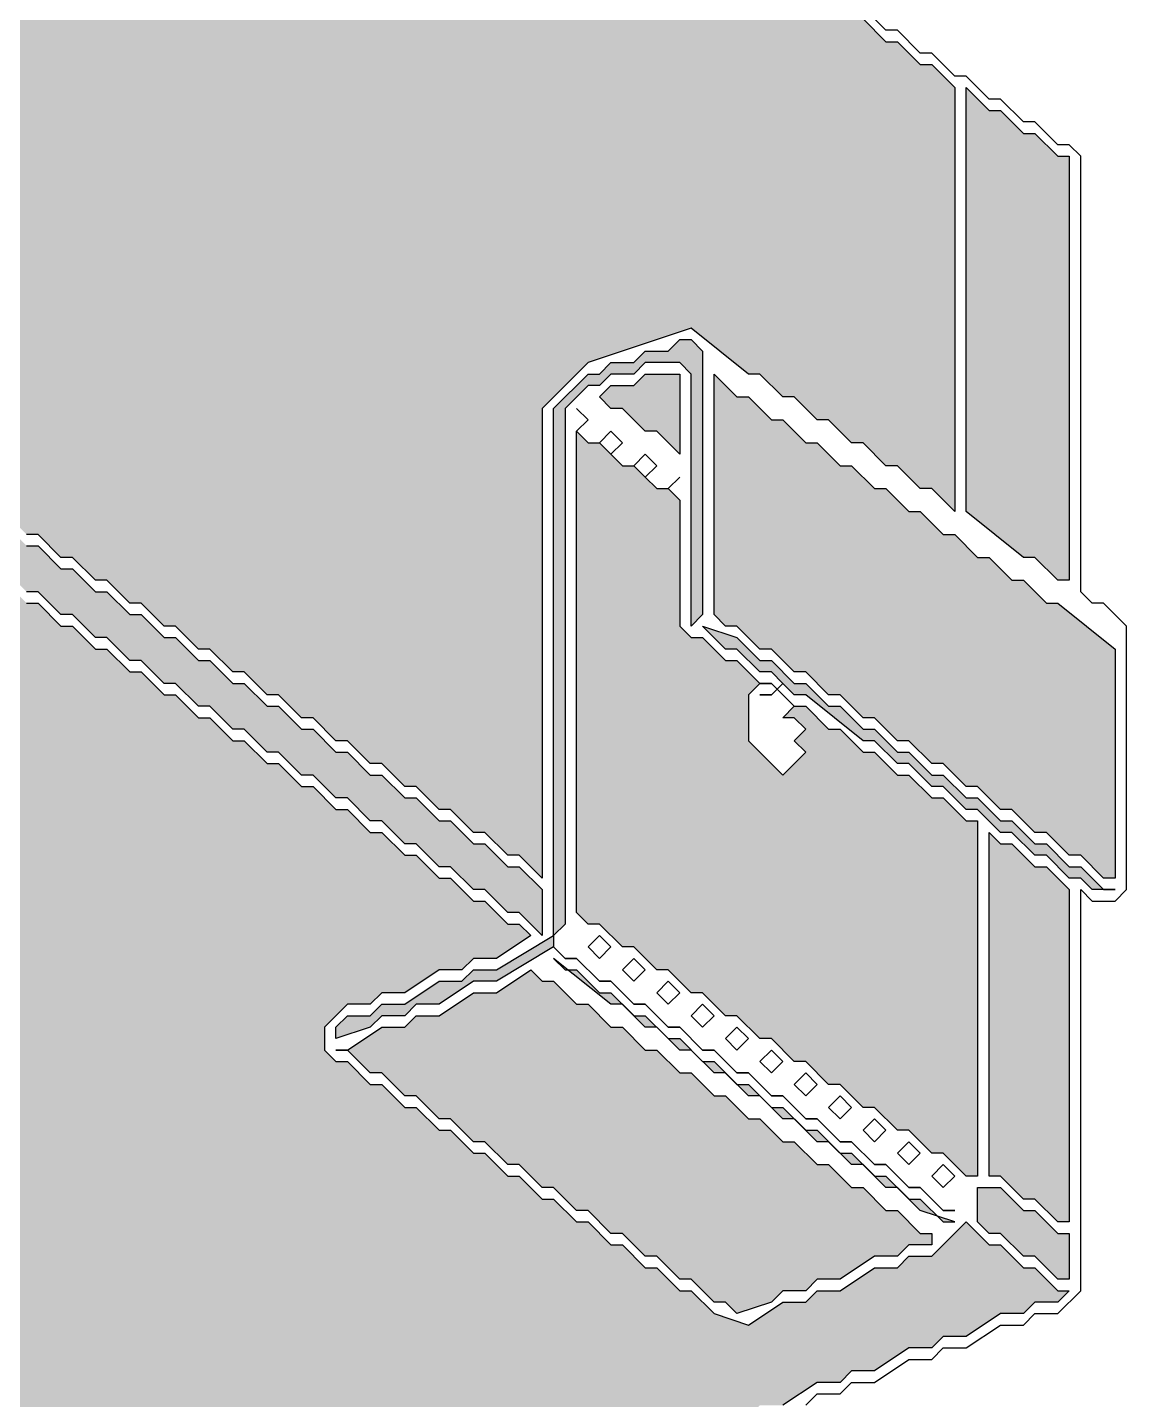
# Model space of a CAD drawing. Header units: millimetres. Extents: x 5 to 252589, y 5 to 415.
# Drawn here: x 12495.51 to 12503.5, y 317.21 to 327.19 of the extents above; entities that cross this region are included whole.
import ezdxf

# ---------------------------------------------------------------- set-up
doc = ezdxf.new("R2010")
doc.units = ezdxf.units.MM
doc.layers.add('HATCH', color=8, linetype='Continuous', lineweight=9)
doc.layers.add('OUTLINE', color=7, linetype='Continuous', lineweight=25)

msp = doc.modelspace()

# ---------------------------------------------------------------- hatches: boundary and pattern name
at = {"layer": 'HATCH', "true_color": 0xb99e7b}
for points in [[(12499.25, 321), (12499.08333, 321.16667), (12499, 321.16667), (12498.83333, 321.33333), (12498.75, 321.33333), (12498.58333, 321.5), (12498.5, 321.5), (12498.33333, 321.66667), (12498.25, 321.66667), (12498.08333, 321.83333), (12498, 321.83333), (12497.83333, 322), (12497.75, 322), (12497.58333, 322.16667), (12497.5, 322.16667), (12497.33333, 322.33333), (12497.25, 322.33333), (12497.08333, 322.5), (12497, 322.5), (12496.83333, 322.66667), (12496.75, 322.66667), (12496.58333, 322.83333), (12496.5, 322.83333), (12496.33333, 323), (12496.25, 323), (12496.08333, 323.16667), (12496, 323.16667), (12495.83333, 323.33333), (12495.75, 323.33333), (12495.58333, 323.5), (12495.5, 323.5), (12495.33333, 323.66667), (12495.25, 323.66667), (12495.08333, 323.83333), (12495, 323.83333), (12494.83333, 324), (12494.75, 324), (12494.58333, 324.16667), (12494.5, 324.16667), (12494.33333, 324.33333), (12494.25, 324.33333), (12494.08333, 324.5), (12494, 324.5), (12493.83333, 324.66667), (12493.75, 324.66667), (12493.58333, 324.83333), (12493.5, 324.83333), (12493.5, 327.33333), (12493.58333, 327.25), (12493.66667, 327.25), (12493.83333, 327.08333), (12493.91667, 327.08333), (12494.08333, 326.91667), (12494.16667, 326.91667), (12494.33333, 326.75), (12494.41667, 326.75), (12494.58333, 326.91667), (12494.58333, 328.75), (12494.33333, 329), (12494.25, 329), (12494.08333, 329.16667), (12494, 329.16667), (12493.83333, 329.33333), (12493.75, 329.33333), (12493.58333, 329.5), (12493.5, 329.5), (12493.33333, 329.66667), (12493.25, 329.66667), (12493.08333, 329.83333), (12493, 329.83333), (12492.83333, 330), (12492.75, 330), (12492.58333, 330.16667), (12492.5, 330.16667), (12492.33333, 330.33333), (12492.25, 330.33333), (12492.08333, 330.5), (12492, 330.5), (12491.83333, 330.66667), (12491.75, 330.66667), (12491.58333, 330.83333), (12491.5, 330.83333), (12491.41667, 330.91667), (12491.16667, 330.91667), (12490.91667, 330.75), (12490.75, 330.75), (12490.66667, 330.66667), (12490.58333, 330.66667), (12490.41667, 330.5), (12490.41667, 334.66667), (12490.5, 334.58333), (12490.58333, 334.58333), (12490.75, 334.41667), (12490.83333, 334.41667), (12491, 334.25), (12491.08333, 334.25), (12491.25, 334.08333), (12491.33333, 334.08333), (12491.5, 333.91667), (12491.58333, 333.91667), (12491.75, 333.75), (12491.83333, 333.75), (12492, 333.58333), (12492.08333, 333.58333), (12492.25, 333.41667), (12492.33333, 333.41667), (12492.5, 333.25), (12492.58333, 333.25), (12492.75, 333.08333), (12492.83333, 333.08333), (12493, 332.91667), (12493.08333, 332.91667), (12493.25, 332.75), (12493.33333, 332.75), (12493.5, 332.58333), (12493.58333, 332.58333), (12493.75, 332.41667), (12493.83333, 332.41667), (12494, 332.25), (12494.08333, 332.25), (12494.25, 332.08333), (12494.33333, 332.08333), (12494.5, 331.91667), (12494.58333, 331.91667), (12494.75, 331.75), (12494.83333, 331.75), (12495, 331.58333), (12495.08333, 331.58333), (12495.25, 331.41667), (12495.33333, 331.41667), (12495.5, 331.25), (12495.58333, 331.25), (12495.75, 331.08333), (12495.83333, 331.08333), (12496, 330.91667), (12496.08333, 330.91667), (12496.25, 330.75), (12496.33333, 330.75), (12496.5, 330.58333), (12496.58333, 330.58333), (12496.75, 330.41667), (12496.83333, 330.41667), (12497, 330.25), (12497.08333, 330.25), (12497.25, 330.08333), (12497.33333, 330.08333), (12497.5, 329.91667), (12497.58333, 329.91667), (12497.75, 329.75), (12497.83333, 329.75), (12498, 329.58333), (12498.08333, 329.58333), (12498.25, 329.41667), (12498.33333, 329.41667), (12498.5, 329.25), (12498.58333, 329.25), (12498.75, 329.08333), (12498.83333, 329.08333), (12499, 328.91667), (12499.08333, 328.91667), (12499.25, 328.75), (12499.33333, 328.75), (12499.5, 328.58333), (12499.58333, 328.58333), (12499.75, 328.41667), (12499.83333, 328.41667), (12500, 328.25), (12500.08333, 328.25), (12500.25, 328.08333), (12500.33333, 328.08333), (12500.5, 327.91667), (12500.58333, 327.91667), (12500.75, 327.75), (12500.83333, 327.75), (12501, 327.58333), (12501.08333, 327.58333), (12501.25, 327.41667), (12501.33333, 327.41667), (12501.5, 327.25), (12501.58333, 327.25), (12501.75, 327.08333), (12501.83333, 327.08333), (12502, 326.91667), (12502.08333, 326.91667), (12502.25, 326.75), (12502.25, 323.66667), (12502.08333, 323.83333), (12502, 323.83333), (12501.83333, 324), (12501.75, 324), (12501.58333, 324.16667), (12501.5, 324.16667), (12501.33333, 324.33333), (12501.25, 324.33333), (12501.08333, 324.5), (12501, 324.5), (12500.83333, 324.66667), (12500.75, 324.66667), (12500.33333, 325), (12499.58333, 324.75), (12499.25, 324.41667)], [(12503.08333, 323.16667), (12503, 323.16667), (12502.83333, 323.33333), (12502.75, 323.33333), (12502.33333, 323.66667), (12502.33333, 326.75), (12502.5, 326.58333), (12502.58333, 326.58333), (12502.75, 326.41667), (12502.83333, 326.41667), (12503, 326.25), (12503.08333, 326.25)], [(12499.25, 320.58333), (12499.08333, 320.75), (12499, 320.75), (12498.83333, 320.91667), (12498.75, 320.91667), (12498.58333, 321.08333), (12498.5, 321.08333), (12498.33333, 321.25), (12498.25, 321.25), (12498.08333, 321.41667), (12498, 321.41667), (12497.83333, 321.58333), (12497.75, 321.58333), (12497.58333, 321.75), (12497.5, 321.75), (12497.33333, 321.91667), (12497.25, 321.91667), (12497.08333, 322.08333), (12497, 322.08333), (12496.83333, 322.25), (12496.75, 322.25), (12496.58333, 322.41667), (12496.5, 322.41667), (12496.33333, 322.58333), (12496.25, 322.58333), (12496.08333, 322.75), (12496, 322.75), (12495.83333, 322.91667), (12495.75, 322.91667), (12495.58333, 323.08333), (12495.5, 323.08333), (12495.33333, 323.25), (12495.25, 323.25), (12495.08333, 323.41667), (12495, 323.41667), (12494.83333, 323.58333), (12494.75, 323.58333), (12494.58333, 323.75), (12494.5, 323.75), (12494.33333, 323.91667), (12494.25, 323.91667), (12494.08333, 324.08333), (12494, 324.08333), (12493.83333, 324.25), (12493.75, 324.25), (12493.58333, 324.41667), (12493.5, 324.41667), (12493.41667, 324.5), (12493.5, 324.58333), (12493.5, 324.75), (12493.58333, 324.75), (12493.75, 324.58333), (12493.83333, 324.58333), (12494, 324.41667), (12494.08333, 324.41667), (12494.25, 324.25), (12494.33333, 324.25), (12494.5, 324.08333), (12494.58333, 324.08333), (12494.75, 323.91667), (12494.83333, 323.91667), (12495, 323.75), (12495.08333, 323.75), (12495.25, 323.58333), (12495.33333, 323.58333), (12495.5, 323.41667), (12495.58333, 323.41667), (12495.75, 323.25), (12495.83333, 323.25), (12496, 323.08333), (12496.08333, 323.08333), (12496.25, 322.91667), (12496.33333, 322.91667), (12496.5, 322.75), (12496.58333, 322.75), (12496.75, 322.58333), (12496.83333, 322.58333), (12497, 322.41667), (12497.08333, 322.41667), (12497.25, 322.25), (12497.33333, 322.25), (12497.5, 322.08333), (12497.58333, 322.08333), (12497.75, 321.91667), (12497.83333, 321.91667), (12498, 321.75), (12498.08333, 321.75), (12498.25, 321.58333), (12498.33333, 321.58333), (12498.5, 321.41667), (12498.58333, 321.41667), (12498.75, 321.25), (12498.83333, 321.25), (12499, 321.08333), (12499.08333, 321.08333), (12499.25, 320.91667)], [(12503.08333, 318.5), (12503, 318.5), (12502.83333, 318.66667), (12502.75, 318.66667), (12502.58333, 318.83333), (12502.5, 318.83333), (12502.5, 321.33333), (12502.58333, 321.25), (12502.66667, 321.25), (12502.83333, 321.08333), (12502.91667, 321.08333), (12503.08333, 320.91667)], [(12503.08333, 318.08333), (12503, 318.08333), (12502.83333, 318.25), (12502.75, 318.25), (12502.58333, 318.41667), (12502.5, 318.41667), (12502.41667, 318.5), (12502.41667, 318.75), (12502.58333, 318.75), (12502.75, 318.58333), (12502.83333, 318.58333), (12503, 318.41667), (12503.08333, 318.41667)]]:
    msp.add_hatch(color=33, dxfattribs=at).paths.add_polyline_path(points)
at = {"layer": 'HATCH', "true_color": 0xceb089}
msp.add_hatch(color=43, dxfattribs=at).paths.add_polyline_path([(12463.33333, 317.25), (12463.41667, 317.25), (12463.66667, 317.41667), (12463.83333, 317.41667), (12463.91667, 317.5), (12464.08333, 317.5), (12464.33333, 317.66667), (12464.5, 317.66667), (12464.58333, 317.75), (12464.75, 317.75), (12465, 317.91667), (12465.16667, 317.91667), (12465.25, 318), (12465.41667, 318), (12465.66667, 318.16667), (12465.83333, 318.16667), (12465.91667, 318.25), (12466.08333, 318.25), (12466.33333, 318.41667), (12466.5, 318.41667), (12466.58333, 318.5), (12466.75, 318.5), (12467, 318.66667), (12467.16667, 318.66667), (12467.25, 318.75), (12467.41667, 318.75), (12467.66667, 318.91667), (12467.83333, 318.91667), (12467.91667, 319), (12468.08333, 319), (12468.33333, 319.16667), (12468.5, 319.16667), (12468.58333, 319.25), (12468.75, 319.25), (12469, 319.41667), (12469.16667, 319.41667), (12469.25, 319.5), (12469.41667, 319.5), (12469.66667, 319.66667), (12469.83333, 319.66667), (12469.91667, 319.75), (12470.08333, 319.75), (12470.33333, 319.91667), (12470.5, 319.91667), (12470.58333, 320), (12470.75, 320), (12471, 320.16667), (12471.16667, 320.16667), (12471.25, 320.25), (12471.41667, 320.25), (12471.66667, 320.41667), (12471.83333, 320.41667), (12471.91667, 320.5), (12472.08333, 320.5), (12472.33333, 320.66667), (12472.5, 320.66667), (12472.58333, 320.75), (12472.75, 320.75), (12473, 320.91667), (12473.16667, 320.91667), (12473.25, 321), (12473.41667, 321), (12473.66667, 321.16667), (12473.83333, 321.16667), (12473.91667, 321.25), (12474.08333, 321.25), (12474.33333, 321.41667), (12474.5, 321.41667), (12474.58333, 321.5), (12474.75, 321.5), (12475, 321.66667), (12475.16667, 321.66667), (12475.25, 321.75), (12475.41667, 321.75), (12475.66667, 321.91667), (12475.83333, 321.91667), (12475.91667, 322), (12476.08333, 322), (12476.33333, 322.16667), (12476.5, 322.16667), (12476.58333, 322.25), (12476.75, 322.25), (12477, 322.41667), (12477.16667, 322.41667), (12477.25, 322.5), (12477.41667, 322.5), (12477.66667, 322.66667), (12477.83333, 322.66667), (12477.91667, 322.75), (12478.08333, 322.75), (12478.33333, 322.91667), (12478.5, 322.91667), (12478.58333, 323), (12478.75, 323), (12479, 323.16667), (12479.16667, 323.16667), (12479.25, 323.25), (12479.41667, 323.25), (12479.66667, 323.41667), (12479.83333, 323.41667), (12479.91667, 323.5), (12480.08333, 323.5), (12480.33333, 323.66667), (12480.5, 323.66667), (12480.58333, 323.75), (12480.75, 323.75), (12481, 323.91667), (12481.16667, 323.91667), (12481.25, 324), (12481.41667, 324), (12481.66667, 324.16667), (12481.83333, 324.16667), (12481.91667, 324.25), (12482.08333, 324.25), (12482.33333, 324.41667), (12482.5, 324.41667), (12482.58333, 324.5), (12482.75, 324.5), (12483, 324.66667), (12483.16667, 324.66667), (12483.25, 324.75), (12483.41667, 324.75), (12483.66667, 324.91667), (12483.83333, 324.91667), (12483.91667, 325), (12484.08333, 325), (12484.33333, 325.16667), (12484.5, 325.16667), (12484.58333, 325.25), (12484.75, 325.25), (12485, 325.41667), (12485.16667, 325.41667), (12485.25, 325.5), (12485.41667, 325.5), (12485.66667, 325.66667), (12485.83333, 325.66667), (12485.91667, 325.75), (12486.08333, 325.75), (12486.33333, 325.91667), (12486.5, 325.91667), (12486.58333, 326), (12486.75, 326), (12487, 326.16667), (12487.16667, 326.16667), (12487.25, 326.25), (12487.41667, 326.25), (12487.66667, 326.41667), (12487.83333, 326.41667), (12487.91667, 326.5), (12488.08333, 326.5), (12488.33333, 326.66667), (12488.5, 326.66667), (12488.58333, 326.75), (12488.75, 326.75), (12488.83333, 326.83333), (12488.91667, 326.83333), (12489, 326.91667), (12489.16667, 326.91667), (12489.25, 327), (12489.58333, 327), (12489.75, 326.83333), (12489.83333, 326.83333), (12490, 326.66667), (12490.08333, 326.66667), (12490.25, 326.5), (12490.33333, 326.5), (12490.16667, 326.5), (12490.08333, 326.41667), (12489.91667, 326.41667), (12489.66667, 326.25), (12489.5, 326.25), (12489.41667, 326.16667), (12489.25, 326.16667), (12489, 326), (12488.83333, 326), (12488.75, 325.91667), (12488.75, 325.75), (12489, 325.5), (12489.08333, 325.5), (12489.25, 325.33333), (12489.33333, 325.33333), (12489.5, 325.16667), (12489.58333, 325.16667), (12489.75, 325), (12489.83333, 325), (12490, 324.83333), (12490.08333, 324.83333), (12490.25, 324.66667), (12490.33333, 324.66667), (12490.5, 324.5), (12490.58333, 324.5), (12490.75, 324.33333), (12490.83333, 324.33333), (12491, 324.16667), (12491.08333, 324.16667), (12491.25, 324), (12491.33333, 324), (12491.5, 323.83333), (12491.58333, 323.83333), (12491.66667, 323.75), (12491.91667, 323.75), (12492, 323.83333), (12492.16667, 323.83333), (12492.41667, 324), (12492.58333, 324), (12492.66667, 324.08333), (12492.83333, 324.08333), (12493.08333, 324.25), (12493.25, 324.25), (12493.41667, 324.41667), (12493.5, 324.33333), (12493.58333, 324.33333), (12493.75, 324.16667), (12493.83333, 324.16667), (12494, 324), (12494.08333, 324), (12494.25, 323.83333), (12494.33333, 323.83333), (12494.5, 323.66667), (12494.58333, 323.66667), (12494.75, 323.5), (12494.83333, 323.5), (12495, 323.33333), (12495.08333, 323.33333), (12495.25, 323.16667), (12495.33333, 323.16667), (12495.5, 323), (12495.58333, 323), (12495.75, 322.83333), (12495.83333, 322.83333), (12496, 322.66667), (12496.08333, 322.66667), (12496.25, 322.5), (12496.33333, 322.5), (12496.5, 322.33333), (12496.58333, 322.33333), (12496.75, 322.16667), (12496.83333, 322.16667), (12497, 322), (12497.08333, 322), (12497.25, 321.83333), (12497.33333, 321.83333), (12497.5, 321.66667), (12497.58333, 321.66667), (12497.75, 321.5), (12497.83333, 321.5), (12498, 321.33333), (12498.08333, 321.33333), (12498.25, 321.16667), (12498.33333, 321.16667), (12498.5, 321), (12498.58333, 321), (12498.75, 320.83333), (12498.83333, 320.83333), (12499, 320.66667), (12499.08333, 320.66667), (12499.16667, 320.58333), (12498.91667, 320.41667), (12498.75, 320.41667), (12498.66667, 320.33333), (12498.5, 320.33333), (12498.25, 320.16667), (12498.08333, 320.16667), (12498, 320.08333), (12497.83333, 320.08333), (12497.66667, 319.91667), (12497.66667, 319.75), (12497.75, 319.66667), (12497.83333, 319.66667), (12498, 319.5), (12498.08333, 319.5), (12498.25, 319.33333), (12498.33333, 319.33333), (12498.5, 319.16667), (12498.58333, 319.16667), (12498.75, 319), (12498.83333, 319), (12499, 318.83333), (12499.08333, 318.83333), (12499.25, 318.66667), (12499.33333, 318.66667), (12499.5, 318.5), (12499.58333, 318.5), (12499.75, 318.33333), (12499.83333, 318.33333), (12500, 318.16667), (12500.08333, 318.16667), (12500.25, 318), (12500.33333, 318), (12500.5, 317.83333), (12500.75, 317.75), (12501, 317.91667), (12501.16667, 317.91667), (12501.25, 318), (12501.41667, 318), (12501.66667, 318.16667), (12501.83333, 318.16667), (12501.91667, 318.25), (12502.08333, 318.25), (12502.33333, 318.5), (12502.5, 318.33333), (12502.58333, 318.33333), (12502.75, 318.16667), (12502.83333, 318.16667), (12503, 318), (12503.08333, 318), (12503, 317.91667), (12502.83333, 317.91667), (12502.75, 317.83333), (12502.58333, 317.83333), (12502.33333, 317.66667), (12502.16667, 317.66667), (12502.08333, 317.58333), (12501.91667, 317.58333), (12501.66667, 317.41667), (12501.5, 317.41667), (12501.41667, 317.33333), (12501.25, 317.33333), (12501, 317.16667), (12500.83333, 317.16667), (12500.75, 317.08333), (12500.58333, 317.08333), (12500.33333, 316.91667), (12500.16667, 316.91667), (12500.08333, 316.83333), (12499.91667, 316.83333), (12499.66667, 316.66667), (12499.5, 316.66667), (12499.41667, 316.58333), (12499.25, 316.58333), (12499, 316.41667), (12498.83333, 316.41667), (12498.75, 316.33333), (12498.58333, 316.33333), (12498.33333, 316.16667), (12498.16667, 316.16667), (12498.08333, 316.08333), (12497.91667, 316.08333), (12497.66667, 315.91667), (12497.5, 315.91667), (12497.41667, 315.83333), (12497.25, 315.83333), (12497, 315.66667), (12496.83333, 315.66667), (12496.75, 315.58333), (12496.58333, 315.58333), (12496.33333, 315.41667), (12496.16667, 315.41667), (12496.08333, 315.33333), (12495.91667, 315.33333), (12495.66667, 315.16667), (12495.5, 315.16667), (12495.41667, 315.08333), (12495.25, 315.08333), (12495, 314.91667), (12494.83333, 314.91667), (12494.75, 314.83333), (12494.58333, 314.83333), (12494.33333, 314.66667), (12494.16667, 314.66667), (12494.08333, 314.58333), (12493.91667, 314.58333), (12493.66667, 314.41667), (12493.5, 314.41667), (12493.41667, 314.33333), (12493.25, 314.33333), (12493, 314.16667), (12492.83333, 314.16667), (12492.75, 314.08333), (12492.58333, 314.08333), (12492.33333, 313.91667), (12492.16667, 313.91667), (12492.08333, 313.83333), (12491.91667, 313.83333), (12491.66667, 313.66667), (12491.5, 313.66667), (12491.41667, 313.58333), (12491.25, 313.58333), (12491, 313.41667), (12490.83333, 313.41667), (12490.75, 313.33333), (12490.58333, 313.33333), (12490.33333, 313.16667), (12490.16667, 313.16667), (12490.08333, 313.08333), (12489.91667, 313.08333), (12489.66667, 312.91667), (12489.5, 312.91667), (12489.41667, 312.83333), (12489.25, 312.83333), (12489, 312.66667), (12488.83333, 312.66667), (12488.75, 312.58333), (12488.58333, 312.58333), (12488.33333, 312.41667), (12488.16667, 312.41667), (12488.08333, 312.33333), (12487.91667, 312.33333), (12487.66667, 312.16667), (12487.5, 312.16667), (12487.41667, 312.08333), (12487.25, 312.08333), (12487, 311.91667), (12486.83333, 311.91667), (12486.75, 311.83333), (12486.58333, 311.83333), (12486.33333, 311.66667), (12486.16667, 311.66667), (12486.08333, 311.58333), (12485.91667, 311.58333), (12485.66667, 311.41667), (12485.5, 311.41667), (12485.41667, 311.33333), (12485.25, 311.33333), (12485, 311.16667), (12484.83333, 311.16667), (12484.75, 311.08333), (12484.58333, 311.08333), (12484.33333, 310.91667), (12484.16667, 310.91667), (12484.08333, 310.83333), (12483.91667, 310.83333), (12483.66667, 310.66667), (12483.5, 310.66667), (12483.41667, 310.58333), (12483.25, 310.58333), (12483, 310.41667), (12482.83333, 310.41667), (12482.75, 310.33333), (12482.58333, 310.33333), (12482.33333, 310.16667), (12482.16667, 310.16667), (12482.08333, 310.08333), (12481.91667, 310.08333), (12481.66667, 309.91667), (12481.5, 309.91667), (12481.41667, 309.83333), (12481.25, 309.83333), (12481, 309.66667), (12480.83333, 309.66667), (12480.75, 309.58333), (12480.58333, 309.58333), (12480.33333, 309.41667), (12480.16667, 309.41667), (12480.08333, 309.33333), (12479.91667, 309.33333), (12479.66667, 309.16667), (12479.5, 309.16667), (12479.41667, 309.08333), (12479.25, 309.08333), (12479, 308.91667), (12478.83333, 308.91667), (12478.75, 308.83333), (12478.58333, 308.83333), (12478.33333, 308.66667), (12478.16667, 308.66667), (12478.08333, 308.58333), (12477.91667, 308.58333), (12477.66667, 308.41667), (12477.5, 308.41667), (12477.41667, 308.33333), (12477.25, 308.33333), (12477, 308.16667), (12476.91667, 308.25), (12476.83333, 308.25), (12476.66667, 308.41667), (12476.58333, 308.41667), (12476.41667, 308.58333), (12476.33333, 308.58333), (12476.33333, 308.66667), (12476.5, 308.66667), (12476.58333, 308.75), (12476.75, 308.75), (12477, 308.91667), (12477.16667, 308.91667), (12477.25, 309), (12477.41667, 309), (12477.5, 309.08333), (12477.58333, 309.08333), (12477.66667, 309.16667), (12477.66667, 309.33333), (12477.5, 309.5), (12477.41667, 309.5), (12477.25, 309.66667), (12477.16667, 309.66667), (12477, 309.83333), (12476.91667, 309.83333), (12476.75, 310), (12476.66667, 310), (12476.5, 310.16667), (12476.41667, 310.16667), (12476.25, 310.33333), (12476.16667, 310.33333), (12476, 310.5), (12475.91667, 310.5), (12475.75, 310.66667), (12475.66667, 310.66667), (12475.5, 310.83333), (12475.41667, 310.83333), (12475.25, 311), (12475.16667, 311), (12474.75, 311.33333), (12474.5, 311.33333), (12474.25, 311.16667), (12474.08333, 311.16667), (12474, 311.08333), (12473.83333, 311.08333), (12473.58333, 310.91667), (12473.41667, 310.91667), (12473.33333, 310.83333), (12473.16667, 310.83333), (12473.08333, 310.75), (12472.91667, 310.91667), (12472.83333, 310.91667), (12472.66667, 311.08333), (12472.58333, 311.08333), (12472.41667, 311.25), (12472.33333, 311.25), (12472.16667, 311.41667), (12472.08333, 311.41667), (12471.91667, 311.58333), (12471.83333, 311.58333), (12471.66667, 311.75), (12471.58333, 311.75), (12471.41667, 311.91667), (12471.33333, 311.91667), (12471.16667, 312.08333), (12471.08333, 312.08333), (12470.91667, 312.25), (12470.83333, 312.25), (12470.66667, 312.41667), (12470.58333, 312.41667), (12470.41667, 312.58333), (12470.33333, 312.58333), (12470.16667, 312.75), (12470.08333, 312.75), (12469.91667, 312.91667), (12469.83333, 312.91667), (12469.66667, 313.08333), (12469.58333, 313.08333), (12469.41667, 313.25), (12469.33333, 313.25), (12469.16667, 313.41667), (12469.08333, 313.41667), (12468.91667, 313.58333), (12468.83333, 313.58333), (12468.66667, 313.75), (12468.58333, 313.75), (12468.41667, 313.91667), (12468.33333, 313.91667), (12468.16667, 314.08333), (12468.08333, 314.08333), (12467.91667, 314.25), (12467.83333, 314.25), (12467.66667, 314.41667), (12467.58333, 314.41667), (12467.41667, 314.58333), (12467.33333, 314.58333), (12467.5, 314.58333), (12467.75, 314.75), (12467.91667, 314.75), (12468, 314.83333), (12468.16667, 314.83333), (12468.41667, 315), (12468.58333, 315), (12468.75, 315.16667), (12468.75, 315.25), (12468.5, 315.5), (12468.41667, 315.5), (12468.25, 315.66667), (12468.16667, 315.66667), (12468, 315.83333), (12467.91667, 315.83333), (12467.75, 316), (12467.66667, 316), (12467.5, 316.16667), (12467.41667, 316.16667), (12467.25, 316.33333), (12467.16667, 316.33333), (12467, 316.5), (12466.91667, 316.5), (12466.75, 316.66667), (12466.66667, 316.66667), (12466.5, 316.83333), (12466.41667, 316.83333), (12466.25, 317), (12466.16667, 317), (12465.75, 317.33333), (12465.66667, 317.25), (12465.5, 317.25), (12465.41667, 317.16667), (12465.25, 317.16667), (12465, 317), (12464.83333, 317), (12464.75, 316.91667), (12464.58333, 316.91667), (12464.33333, 316.75), (12464.08333, 316.75), (12463.91667, 316.91667), (12463.83333, 316.91667), (12463.66667, 317.08333), (12463.58333, 317.08333), (12463.41667, 317.25)])
at = {"layer": 'HATCH', "true_color": 0x46858f}
msp.add_hatch(color=145, dxfattribs=at).paths.add_polyline_path([(12502.25, 318.58333), (12502.16667, 318.58333), (12502, 318.75), (12501.91667, 318.75), (12501.75, 318.91667), (12501.66667, 318.91667), (12501.5, 319.08333), (12501.41667, 319.08333), (12501.25, 319.25), (12501.16667, 319.25), (12501, 319.41667), (12500.91667, 319.41667), (12500.75, 319.58333), (12500.66667, 319.58333), (12500.5, 319.75), (12500.41667, 319.75), (12500.25, 319.91667), (12500.16667, 319.91667), (12500, 320.08333), (12499.91667, 320.08333), (12499.75, 320.25), (12499.66667, 320.25), (12499.5, 320.41667), (12499.41667, 320.41667), (12499.33333, 320.5), (12498.91667, 320.25), (12498.75, 320.25), (12498.5, 320.08333), (12498.33333, 320.08333), (12498.25, 320), (12498.08333, 320), (12498, 319.91667), (12497.75, 319.83333), (12497.75, 319.91667), (12497.83333, 320), (12498, 320), (12498.08333, 320.08333), (12498.25, 320.08333), (12498.5, 320.25), (12498.66667, 320.25), (12498.75, 320.33333), (12498.91667, 320.33333), (12499.33333, 320.58333), (12499.33333, 324.41667), (12499.58333, 324.66667), (12499.66667, 324.66667), (12499.75, 324.75), (12499.91667, 324.75), (12500, 324.83333), (12500.16667, 324.83333), (12500.25, 324.91667), (12500.33333, 324.91667), (12500.41667, 324.83333), (12500.41667, 322.91667), (12500.33333, 322.83333), (12500.33333, 324.66667), (12500.25, 324.75), (12500, 324.75), (12499.91667, 324.66667), (12499.75, 324.66667), (12499.66667, 324.58333), (12499.58333, 324.58333), (12499.41667, 324.41667), (12499.41667, 320.66667), (12499.33333, 320.58333), (12499.33333, 320.5), (12499.41667, 320.41667), (12499.5, 320.41667), (12499.66667, 320.25), (12499.75, 320.25), (12499.91667, 320.08333), (12500, 320.08333), (12500.16667, 319.91667), (12500.25, 319.91667), (12500.41667, 319.75), (12500.5, 319.75), (12500.66667, 319.58333), (12500.75, 319.58333), (12500.91667, 319.41667), (12501, 319.41667), (12501.16667, 319.25), (12501.25, 319.25), (12501.41667, 319.08333), (12501.5, 319.08333), (12501.66667, 318.91667), (12501.75, 318.91667), (12501.91667, 318.75), (12502, 318.75), (12502.16667, 318.58333)])
at = {"layer": 'HATCH', "true_color": 0x46909b}
for points in [[(12500.25, 324.08333), (12500.08333, 324.25), (12500, 324.25), (12499.83333, 324.41667), (12499.75, 324.41667), (12499.66667, 324.5), (12499.75, 324.58333), (12499.91667, 324.58333), (12500, 324.66667), (12500.25, 324.66667)], [(12503.41667, 320.91667), (12503.25, 320.91667), (12503.16667, 321), (12503.08333, 321), (12502.91667, 321.16667), (12502.83333, 321.16667), (12502.66667, 321.33333), (12502.58333, 321.33333), (12502.41667, 321.5), (12502.33333, 321.5), (12502.16667, 321.66667), (12502.08333, 321.66667), (12501.91667, 321.83333), (12501.83333, 321.83333), (12501.66667, 322), (12501.58333, 322), (12501.16667, 322.33333), (12501.08333, 322.33333), (12501, 322.41667), (12500.91667, 322.33333), (12500.83333, 322.33333), (12500.91667, 322.33333), (12501, 322.41667), (12500.91667, 322.5), (12500.83333, 322.5), (12500.66667, 322.66667), (12500.58333, 322.66667), (12500.41667, 322.83333), (12500.66667, 322.75), (12500.83333, 322.58333), (12500.91667, 322.58333), (12501.08333, 322.41667), (12501.16667, 322.41667), (12501.33333, 322.25), (12501.41667, 322.25), (12501.58333, 322.08333), (12501.66667, 322.08333), (12501.83333, 321.91667), (12501.91667, 321.91667), (12502.08333, 321.75), (12502.16667, 321.75), (12502.33333, 321.58333), (12502.41667, 321.58333), (12502.58333, 321.41667), (12502.66667, 321.41667), (12502.83333, 321.25), (12502.91667, 321.25), (12503.08333, 321.08333), (12503.16667, 321.08333), (12503.33333, 320.91667)], [(12502.08333, 318.33333), (12501.91667, 318.33333), (12501.83333, 318.25), (12501.66667, 318.25), (12501.41667, 318.08333), (12501.25, 318.08333), (12501.16667, 318), (12501, 318), (12500.91667, 317.91667), (12500.66667, 317.83333), (12500.58333, 317.91667), (12500.5, 317.91667), (12500.33333, 318.08333), (12500.25, 318.08333), (12500.08333, 318.25), (12500, 318.25), (12499.83333, 318.41667), (12499.75, 318.41667), (12499.58333, 318.58333), (12499.5, 318.58333), (12499.33333, 318.75), (12499.25, 318.75), (12499.08333, 318.91667), (12499, 318.91667), (12498.83333, 319.08333), (12498.75, 319.08333), (12498.58333, 319.25), (12498.5, 319.25), (12498.33333, 319.41667), (12498.25, 319.41667), (12498.08333, 319.58333), (12498, 319.58333), (12497.83333, 319.75), (12497.75, 319.75), (12497.83333, 319.75), (12498.08333, 319.91667), (12498.25, 319.91667), (12498.33333, 320), (12498.5, 320), (12498.75, 320.16667), (12498.91667, 320.16667), (12499.16667, 320.33333), (12499.25, 320.25), (12499.33333, 320.25), (12499.5, 320.08333), (12499.58333, 320.08333), (12499.75, 319.91667), (12499.83333, 319.91667), (12500, 319.75), (12500.08333, 319.75), (12500.25, 319.58333), (12500.33333, 319.58333), (12500.5, 319.41667), (12500.58333, 319.41667), (12500.75, 319.25), (12500.83333, 319.25), (12501, 319.08333), (12501.08333, 319.08333), (12501.25, 318.91667), (12501.33333, 318.91667), (12501.5, 318.75), (12501.58333, 318.75), (12501.75, 318.58333), (12501.83333, 318.58333), (12502, 318.41667), (12502.08333, 318.41667)]]:
    msp.add_hatch(color=135, dxfattribs=at).paths.add_polyline_path(points)
at = {"layer": 'HATCH', "true_color": 0x46828b}
msp.add_hatch(color=137, dxfattribs=at).paths.add_polyline_path([(12503.41667, 321), (12503.33333, 321), (12503.16667, 321.16667), (12503.08333, 321.16667), (12502.91667, 321.33333), (12502.83333, 321.33333), (12502.66667, 321.5), (12502.58333, 321.5), (12502.41667, 321.66667), (12502.33333, 321.66667), (12502.16667, 321.83333), (12502.08333, 321.83333), (12501.91667, 322), (12501.83333, 322), (12501.66667, 322.16667), (12501.58333, 322.16667), (12501.41667, 322.33333), (12501.33333, 322.33333), (12501.16667, 322.5), (12501.08333, 322.5), (12500.91667, 322.66667), (12500.83333, 322.66667), (12500.66667, 322.83333), (12500.58333, 322.83333), (12500.5, 322.91667), (12500.5, 324.66667), (12500.66667, 324.5), (12500.75, 324.5), (12500.91667, 324.33333), (12501, 324.33333), (12501.16667, 324.16667), (12501.25, 324.16667), (12501.41667, 324), (12501.5, 324), (12501.66667, 323.83333), (12501.75, 323.83333), (12501.91667, 323.66667), (12502, 323.66667), (12502.16667, 323.5), (12502.25, 323.5), (12502.41667, 323.33333), (12502.5, 323.33333), (12502.66667, 323.16667), (12502.75, 323.16667), (12502.91667, 323), (12503, 323), (12503.41667, 322.66667)])
h = msp.add_hatch(color=137, dxfattribs=at)
h.paths.add_polyline_path([(12502.41667, 318.83333), (12502.33333, 318.83333), (12502.16667, 319), (12502.08333, 319), (12501.91667, 319.16667), (12501.83333, 319.16667), (12501.66667, 319.33333), (12501.58333, 319.33333), (12501.41667, 319.5), (12501.33333, 319.5), (12501.16667, 319.66667), (12501.08333, 319.66667), (12500.91667, 319.83333), (12500.83333, 319.83333), (12500.66667, 320), (12500.58333, 320), (12500.41667, 320.16667), (12500.33333, 320.16667), (12500.16667, 320.33333), (12500.08333, 320.33333), (12499.91667, 320.5), (12499.83333, 320.5), (12499.66667, 320.66667), (12499.58333, 320.66667), (12499.5, 320.75), (12499.5, 324.25), (12499.58333, 324.33333), (12499.5, 324.41667), (12499.58333, 324.33333), (12499.5, 324.25), (12499.58333, 324.16667), (12499.66667, 324.16667), (12499.75, 324.25), (12499.83333, 324.16667), (12499.75, 324.08333), (12499.83333, 324), (12499.91667, 324), (12500, 324.08333), (12500.08333, 324), (12500, 323.91667), (12500.08333, 323.83333), (12500.16667, 323.83333), (12500.25, 323.91667), (12500.16667, 323.83333), (12500.25, 323.75), (12500.25, 322.83333), (12500.33333, 322.75), (12500.41667, 322.75), (12500.58333, 322.58333), (12500.66667, 322.58333), (12500.83333, 322.41667), (12500.91667, 322.41667), (12501.08333, 322.25), (12501.16667, 322.25), (12501.33333, 322.08333), (12501.41667, 322.08333), (12501.58333, 321.91667), (12501.66667, 321.91667), (12501.83333, 321.75), (12501.91667, 321.75), (12502.08333, 321.58333), (12502.16667, 321.58333), (12502.33333, 321.41667), (12502.41667, 321.41667)])
h.paths.add_polyline_path([(12499.66667, 324.16667), (12499.75, 324.08333), (12499.83333, 324.16667), (12499.75, 324.25)], flags=0)
h.paths.add_polyline_path([(12499.91667, 324), (12500, 323.91667), (12500.08333, 324), (12500, 324.08333)], flags=0)
h.paths.add_polyline_path([(12501, 321.75), (12501.16667, 321.91667), (12501.08333, 322), (12501.16667, 322.08333), (12501.08333, 322.16667), (12501, 322.16667), (12501.08333, 322.25), (12500.91667, 322.41667), (12500.83333, 322.41667), (12500.75, 322.33333), (12500.75, 322)], flags=0)
at = {"layer": 'HATCH', "true_color": 0x467e87}
h = msp.add_hatch(color=137, dxfattribs=at)
h.paths.add_polyline_path([(12499.66667, 320.41667), (12499.58333, 320.5), (12499.66667, 320.58333), (12499.75, 320.5)])
h.paths.add_polyline_path([(12499.58333, 320.5), (12499.66667, 320.41667), (12499.75, 320.5), (12499.66667, 320.58333)], flags=0)
at = {"layer": 'HATCH', "true_color": 0x468993}
msp.add_hatch(color=145, dxfattribs=at).paths.add_polyline_path([(12502.25, 318.5), (12502, 318.58333), (12501.83333, 318.75), (12501.75, 318.75), (12501.58333, 318.91667), (12501.5, 318.91667), (12501.33333, 319.08333), (12501.25, 319.08333), (12501.08333, 319.25), (12501, 319.25), (12500.83333, 319.41667), (12500.75, 319.41667), (12500.58333, 319.58333), (12500.5, 319.58333), (12500.33333, 319.75), (12500.25, 319.75), (12500.08333, 319.91667), (12500, 319.91667), (12499.83333, 320.08333), (12499.75, 320.08333), (12499.33333, 320.41667), (12499.41667, 320.33333), (12499.5, 320.33333), (12499.66667, 320.16667), (12499.75, 320.16667), (12499.91667, 320), (12500, 320), (12500.16667, 319.83333), (12500.25, 319.83333), (12500.41667, 319.66667), (12500.5, 319.66667), (12500.66667, 319.5), (12500.75, 319.5), (12500.91667, 319.33333), (12501, 319.33333), (12501.16667, 319.16667), (12501.25, 319.16667), (12501.41667, 319), (12501.5, 319), (12501.66667, 318.83333), (12501.75, 318.83333), (12501.91667, 318.66667), (12502, 318.66667), (12502.16667, 318.5)])
at = {"layer": 'HATCH', "true_color": 0x467e87}
h = msp.add_hatch(color=137, dxfattribs=at)
h.paths.add_polyline_path([(12499.91667, 320.25), (12499.83333, 320.33333), (12499.91667, 320.41667), (12500, 320.33333)])
h.paths.add_polyline_path([(12499.83333, 320.33333), (12499.91667, 320.25), (12500, 320.33333), (12499.91667, 320.41667)], flags=0)
h = msp.add_hatch(color=137, dxfattribs=at)
h.paths.add_polyline_path([(12500.16667, 320.08333), (12500.08333, 320.16667), (12500.16667, 320.25), (12500.25, 320.16667)])
h.paths.add_polyline_path([(12500.08333, 320.16667), (12500.16667, 320.08333), (12500.25, 320.16667), (12500.16667, 320.25)], flags=0)
h = msp.add_hatch(color=137, dxfattribs=at)
h.paths.add_polyline_path([(12500.41667, 319.91667), (12500.33333, 320), (12500.41667, 320.08333), (12500.5, 320)])
h.paths.add_polyline_path([(12500.33333, 320), (12500.41667, 319.91667), (12500.5, 320), (12500.41667, 320.08333)], flags=0)
h = msp.add_hatch(color=137, dxfattribs=at)
h.paths.add_polyline_path([(12500.66667, 319.75), (12500.58333, 319.83333), (12500.66667, 319.91667), (12500.75, 319.83333)])
h.paths.add_polyline_path([(12500.58333, 319.83333), (12500.66667, 319.75), (12500.75, 319.83333), (12500.66667, 319.91667)], flags=0)
h = msp.add_hatch(color=137, dxfattribs=at)
h.paths.add_polyline_path([(12500.91667, 319.58333), (12500.83333, 319.66667), (12500.91667, 319.75), (12501, 319.66667)])
h.paths.add_polyline_path([(12500.83333, 319.66667), (12500.91667, 319.58333), (12501, 319.66667), (12500.91667, 319.75)], flags=0)
h = msp.add_hatch(color=137, dxfattribs=at)
h.paths.add_polyline_path([(12501.16667, 319.41667), (12501.08333, 319.5), (12501.16667, 319.58333), (12501.25, 319.5)])
h.paths.add_polyline_path([(12501.08333, 319.5), (12501.16667, 319.41667), (12501.25, 319.5), (12501.16667, 319.58333)], flags=0)
h = msp.add_hatch(color=137, dxfattribs=at)
h.paths.add_polyline_path([(12501.41667, 319.25), (12501.33333, 319.33333), (12501.41667, 319.41667), (12501.5, 319.33333)])
h.paths.add_polyline_path([(12501.33333, 319.33333), (12501.41667, 319.25), (12501.5, 319.33333), (12501.41667, 319.41667)], flags=0)
h = msp.add_hatch(color=137, dxfattribs=at)
h.paths.add_polyline_path([(12501.66667, 319.08333), (12501.58333, 319.16667), (12501.66667, 319.25), (12501.75, 319.16667)])
h.paths.add_polyline_path([(12501.58333, 319.16667), (12501.66667, 319.08333), (12501.75, 319.16667), (12501.66667, 319.25)], flags=0)
h = msp.add_hatch(color=137, dxfattribs=at)
h.paths.add_polyline_path([(12501.91667, 318.91667), (12501.83333, 319), (12501.91667, 319.08333), (12502, 319)])
h.paths.add_polyline_path([(12501.83333, 319), (12501.91667, 318.91667), (12502, 319), (12501.91667, 319.08333)], flags=0)
h = msp.add_hatch(color=137, dxfattribs=at)
h.paths.add_polyline_path([(12502.16667, 318.75), (12502.08333, 318.83333), (12502.16667, 318.91667), (12502.25, 318.83333)])
h.paths.add_polyline_path([(12502.08333, 318.83333), (12502.16667, 318.75), (12502.25, 318.83333), (12502.16667, 318.91667)], flags=0)

# ---------------------------------------------------------------- linework, layer by layer
at = {"layer": 'OUTLINE', "color": 139, "true_color": 0x42544a}
for points in [[(12501.16667, 317.16667), (12501.25, 317.25), (12501.41667, 317.25), (12501.5, 317.33333), (12501.66667, 317.33333), (12501.91667, 317.5), (12502.08333, 317.5), (12502.16667, 317.58333), (12502.33333, 317.58333), (12502.58333, 317.75), (12502.75, 317.75), (12502.83333, 317.83333), (12503, 317.83333), (12503.16667, 318), (12503.16667, 320.91667), (12503.25, 320.83333), (12503.41667, 320.83333), (12503.5, 320.91667), (12503.5, 322.83333), (12503.33333, 323), (12503.25, 323), (12503.16667, 323.08333), (12503.16667, 326.25), (12503.08333, 326.33333), (12503, 326.33333), (12502.83333, 326.5), (12502.75, 326.5), (12502.58333, 326.66667), (12502.5, 326.66667), (12502.33333, 326.83333), (12502.25, 326.83333), (12502.08333, 327), (12502, 327), (12501.83333, 327.16667), (12501.75, 327.16667), (12501.58333, 327.33333)], [(12501.58333, 327.25), (12501.75, 327.08333), (12501.83333, 327.08333), (12502, 326.91667), (12502.08333, 326.91667), (12502.25, 326.75), (12502.25, 323.66667), (12502.08333, 323.83333), (12502, 323.83333), (12501.83333, 324), (12501.75, 324), (12501.58333, 324.16667), (12501.5, 324.16667), (12501.33333, 324.33333), (12501.25, 324.33333), (12501.08333, 324.5), (12501, 324.5), (12500.83333, 324.66667), (12500.75, 324.66667), (12500.33333, 325), (12499.58333, 324.75), (12499.25, 324.41667), (12499.25, 321), (12499.08333, 321.16667), (12499, 321.16667), (12498.83333, 321.33333), (12498.75, 321.33333), (12498.58333, 321.5), (12498.5, 321.5), (12498.33333, 321.66667), (12498.25, 321.66667), (12498.08333, 321.83333), (12498, 321.83333), (12497.83333, 322), (12497.75, 322), (12497.58333, 322.16667), (12497.5, 322.16667), (12497.33333, 322.33333), (12497.25, 322.33333), (12497.08333, 322.5), (12497, 322.5), (12496.83333, 322.66667), (12496.75, 322.66667), (12496.58333, 322.83333), (12496.5, 322.83333), (12496.33333, 323), (12496.25, 323), (12496.08333, 323.16667), (12496, 323.16667), (12495.83333, 323.33333), (12495.75, 323.33333), (12495.58333, 323.5), (12495.5, 323.5)], [(12495.5, 323.41667), (12495.58333, 323.41667), (12495.75, 323.25), (12495.83333, 323.25), (12496, 323.08333), (12496.08333, 323.08333), (12496.25, 322.91667), (12496.33333, 322.91667), (12496.5, 322.75), (12496.58333, 322.75), (12496.75, 322.58333), (12496.83333, 322.58333), (12497, 322.41667), (12497.08333, 322.41667), (12497.25, 322.25), (12497.33333, 322.25), (12497.5, 322.08333), (12497.58333, 322.08333), (12497.75, 321.91667), (12497.83333, 321.91667), (12498, 321.75), (12498.08333, 321.75), (12498.25, 321.58333), (12498.33333, 321.58333), (12498.5, 321.41667), (12498.58333, 321.41667), (12498.75, 321.25), (12498.83333, 321.25), (12499, 321.08333), (12499.08333, 321.08333), (12499.25, 320.91667), (12499.25, 320.58333), (12499.08333, 320.75), (12499, 320.75), (12498.83333, 320.91667), (12498.75, 320.91667), (12498.58333, 321.08333), (12498.5, 321.08333), (12498.33333, 321.25), (12498.25, 321.25), (12498.08333, 321.41667), (12498, 321.41667), (12497.83333, 321.58333), (12497.75, 321.58333), (12497.58333, 321.75), (12497.5, 321.75), (12497.33333, 321.91667), (12497.25, 321.91667), (12497.08333, 322.08333), (12497, 322.08333), (12496.83333, 322.25), (12496.75, 322.25), (12496.58333, 322.41667), (12496.5, 322.41667), (12496.33333, 322.58333), (12496.25, 322.58333), (12496.08333, 322.75), (12496, 322.75), (12495.83333, 322.91667), (12495.75, 322.91667), (12495.58333, 323.08333), (12495.5, 323.08333)], [(12495.5, 323), (12495.58333, 323), (12495.75, 322.83333), (12495.83333, 322.83333), (12496, 322.66667), (12496.08333, 322.66667), (12496.25, 322.5), (12496.33333, 322.5), (12496.5, 322.33333), (12496.58333, 322.33333), (12496.75, 322.16667), (12496.83333, 322.16667), (12497, 322), (12497.08333, 322), (12497.25, 321.83333), (12497.33333, 321.83333), (12497.5, 321.66667), (12497.58333, 321.66667), (12497.75, 321.5), (12497.83333, 321.5), (12498, 321.33333), (12498.08333, 321.33333), (12498.25, 321.16667), (12498.33333, 321.16667), (12498.5, 321), (12498.58333, 321), (12498.75, 320.83333), (12498.83333, 320.83333), (12499, 320.66667), (12499.08333, 320.66667), (12499.16667, 320.58333), (12498.91667, 320.41667), (12498.75, 320.41667), (12498.66667, 320.33333), (12498.5, 320.33333), (12498.25, 320.16667), (12498.08333, 320.16667), (12498, 320.08333), (12497.83333, 320.08333), (12497.66667, 319.91667), (12497.66667, 319.75), (12497.75, 319.66667), (12497.83333, 319.66667), (12498, 319.5), (12498.08333, 319.5), (12498.25, 319.33333), (12498.33333, 319.33333), (12498.5, 319.16667), (12498.58333, 319.16667), (12498.75, 319), (12498.83333, 319), (12499, 318.83333), (12499.08333, 318.83333), (12499.25, 318.66667), (12499.33333, 318.66667), (12499.5, 318.5), (12499.58333, 318.5), (12499.75, 318.33333), (12499.83333, 318.33333), (12500, 318.16667), (12500.08333, 318.16667), (12500.25, 318), (12500.33333, 318), (12500.5, 317.83333), (12500.75, 317.75), (12501, 317.91667), (12501.16667, 317.91667), (12501.25, 318), (12501.41667, 318), (12501.66667, 318.16667), (12501.83333, 318.16667), (12501.91667, 318.25), (12502.08333, 318.25), (12502.33333, 318.5), (12502.5, 318.33333), (12502.58333, 318.33333), (12502.75, 318.16667), (12502.83333, 318.16667), (12503, 318), (12503.08333, 318), (12503, 317.91667), (12502.83333, 317.91667), (12502.75, 317.83333), (12502.58333, 317.83333), (12502.33333, 317.66667), (12502.16667, 317.66667), (12502.08333, 317.58333), (12501.91667, 317.58333), (12501.66667, 317.41667), (12501.5, 317.41667), (12501.41667, 317.33333), (12501.25, 317.33333), (12501, 317.16667)]]:
    msp.add_lwpolyline(points, dxfattribs=at)
for points in [[(12503.08333, 323.16667), (12503, 323.16667), (12502.83333, 323.33333), (12502.75, 323.33333), (12502.33333, 323.66667), (12502.33333, 326.75), (12502.5, 326.58333), (12502.58333, 326.58333), (12502.75, 326.41667), (12502.83333, 326.41667), (12503, 326.25), (12503.08333, 326.25)], [(12502.25, 318.58333), (12502.16667, 318.58333), (12502, 318.75), (12501.91667, 318.75), (12501.75, 318.91667), (12501.66667, 318.91667), (12501.5, 319.08333), (12501.41667, 319.08333), (12501.25, 319.25), (12501.16667, 319.25), (12501, 319.41667), (12500.91667, 319.41667), (12500.75, 319.58333), (12500.66667, 319.58333), (12500.5, 319.75), (12500.41667, 319.75), (12500.25, 319.91667), (12500.16667, 319.91667), (12500, 320.08333), (12499.91667, 320.08333), (12499.75, 320.25), (12499.66667, 320.25), (12499.5, 320.41667), (12499.41667, 320.41667), (12499.33333, 320.5), (12498.91667, 320.25), (12498.75, 320.25), (12498.5, 320.08333), (12498.33333, 320.08333), (12498.25, 320), (12498.08333, 320), (12498, 319.91667), (12497.75, 319.83333), (12497.75, 319.91667), (12497.83333, 320), (12498, 320), (12498.08333, 320.08333), (12498.25, 320.08333), (12498.5, 320.25), (12498.66667, 320.25), (12498.75, 320.33333), (12498.91667, 320.33333), (12499.33333, 320.58333), (12499.33333, 324.41667), (12499.58333, 324.66667), (12499.66667, 324.66667), (12499.75, 324.75), (12499.91667, 324.75), (12500, 324.83333), (12500.16667, 324.83333), (12500.25, 324.91667), (12500.33333, 324.91667), (12500.41667, 324.83333), (12500.41667, 322.91667), (12500.33333, 322.83333), (12500.33333, 324.66667), (12500.25, 324.75), (12500, 324.75), (12499.91667, 324.66667), (12499.75, 324.66667), (12499.66667, 324.58333), (12499.58333, 324.58333), (12499.41667, 324.41667), (12499.41667, 320.66667), (12499.33333, 320.58333), (12499.33333, 320.5), (12499.41667, 320.41667), (12499.5, 320.41667), (12499.66667, 320.25), (12499.75, 320.25), (12499.91667, 320.08333), (12500, 320.08333), (12500.16667, 319.91667), (12500.25, 319.91667), (12500.41667, 319.75), (12500.5, 319.75), (12500.66667, 319.58333), (12500.75, 319.58333), (12500.91667, 319.41667), (12501, 319.41667), (12501.16667, 319.25), (12501.25, 319.25), (12501.41667, 319.08333), (12501.5, 319.08333), (12501.66667, 318.91667), (12501.75, 318.91667), (12501.91667, 318.75), (12502, 318.75), (12502.16667, 318.58333)], [(12500.25, 324.08333), (12500.08333, 324.25), (12500, 324.25), (12499.83333, 324.41667), (12499.75, 324.41667), (12499.66667, 324.5), (12499.75, 324.58333), (12499.91667, 324.58333), (12500, 324.66667), (12500.25, 324.66667)], [(12503.41667, 321), (12503.33333, 321), (12503.16667, 321.16667), (12503.08333, 321.16667), (12502.91667, 321.33333), (12502.83333, 321.33333), (12502.66667, 321.5), (12502.58333, 321.5), (12502.41667, 321.66667), (12502.33333, 321.66667), (12502.16667, 321.83333), (12502.08333, 321.83333), (12501.91667, 322), (12501.83333, 322), (12501.66667, 322.16667), (12501.58333, 322.16667), (12501.41667, 322.33333), (12501.33333, 322.33333), (12501.16667, 322.5), (12501.08333, 322.5), (12500.91667, 322.66667), (12500.83333, 322.66667), (12500.66667, 322.83333), (12500.58333, 322.83333), (12500.5, 322.91667), (12500.5, 324.66667), (12500.66667, 324.5), (12500.75, 324.5), (12500.91667, 324.33333), (12501, 324.33333), (12501.16667, 324.16667), (12501.25, 324.16667), (12501.41667, 324), (12501.5, 324), (12501.66667, 323.83333), (12501.75, 323.83333), (12501.91667, 323.66667), (12502, 323.66667), (12502.16667, 323.5), (12502.25, 323.5), (12502.41667, 323.33333), (12502.5, 323.33333), (12502.66667, 323.16667), (12502.75, 323.16667), (12502.91667, 323), (12503, 323), (12503.41667, 322.66667)], [(12502.41667, 318.83333), (12502.33333, 318.83333), (12502.16667, 319), (12502.08333, 319), (12501.91667, 319.16667), (12501.83333, 319.16667), (12501.66667, 319.33333), (12501.58333, 319.33333), (12501.41667, 319.5), (12501.33333, 319.5), (12501.16667, 319.66667), (12501.08333, 319.66667), (12500.91667, 319.83333), (12500.83333, 319.83333), (12500.66667, 320), (12500.58333, 320), (12500.41667, 320.16667), (12500.33333, 320.16667), (12500.16667, 320.33333), (12500.08333, 320.33333), (12499.91667, 320.5), (12499.83333, 320.5), (12499.66667, 320.66667), (12499.58333, 320.66667), (12499.5, 320.75), (12499.5, 324.25), (12499.58333, 324.33333), (12499.5, 324.41667), (12499.58333, 324.33333), (12499.5, 324.25), (12499.58333, 324.16667), (12499.66667, 324.16667), (12499.75, 324.25), (12499.83333, 324.16667), (12499.75, 324.08333), (12499.83333, 324), (12499.91667, 324), (12500, 324.08333), (12500.08333, 324), (12500, 323.91667), (12500.08333, 323.83333), (12500.16667, 323.83333), (12500.25, 323.91667), (12500.16667, 323.83333), (12500.25, 323.75), (12500.25, 322.83333), (12500.33333, 322.75), (12500.41667, 322.75), (12500.58333, 322.58333), (12500.66667, 322.58333), (12500.83333, 322.41667), (12500.91667, 322.41667), (12501.08333, 322.25), (12501.16667, 322.25), (12501.33333, 322.08333), (12501.41667, 322.08333), (12501.58333, 321.91667), (12501.66667, 321.91667), (12501.83333, 321.75), (12501.91667, 321.75), (12502.08333, 321.58333), (12502.16667, 321.58333), (12502.33333, 321.41667), (12502.41667, 321.41667)], [(12499.66667, 324.16667), (12499.75, 324.08333), (12499.83333, 324.16667), (12499.75, 324.25)], [(12499.91667, 324), (12500, 323.91667), (12500.08333, 324), (12500, 324.08333)], [(12503.41667, 320.91667), (12503.25, 320.91667), (12503.16667, 321), (12503.08333, 321), (12502.91667, 321.16667), (12502.83333, 321.16667), (12502.66667, 321.33333), (12502.58333, 321.33333), (12502.41667, 321.5), (12502.33333, 321.5), (12502.16667, 321.66667), (12502.08333, 321.66667), (12501.91667, 321.83333), (12501.83333, 321.83333), (12501.66667, 322), (12501.58333, 322), (12501.16667, 322.33333), (12501.08333, 322.33333), (12501, 322.41667), (12500.91667, 322.33333), (12500.83333, 322.33333), (12500.91667, 322.33333), (12501, 322.41667), (12500.91667, 322.5), (12500.83333, 322.5), (12500.66667, 322.66667), (12500.58333, 322.66667), (12500.41667, 322.83333), (12500.66667, 322.75), (12500.83333, 322.58333), (12500.91667, 322.58333), (12501.08333, 322.41667), (12501.16667, 322.41667), (12501.33333, 322.25), (12501.41667, 322.25), (12501.58333, 322.08333), (12501.66667, 322.08333), (12501.83333, 321.91667), (12501.91667, 321.91667), (12502.08333, 321.75), (12502.16667, 321.75), (12502.33333, 321.58333), (12502.41667, 321.58333), (12502.58333, 321.41667), (12502.66667, 321.41667), (12502.83333, 321.25), (12502.91667, 321.25), (12503.08333, 321.08333), (12503.16667, 321.08333), (12503.33333, 320.91667)], [(12501, 321.75), (12501.16667, 321.91667), (12501.08333, 322), (12501.16667, 322.08333), (12501.08333, 322.16667), (12501, 322.16667), (12501.08333, 322.25), (12500.91667, 322.41667), (12500.83333, 322.41667), (12500.75, 322.33333), (12500.75, 322)], [(12503.08333, 318.5), (12503, 318.5), (12502.83333, 318.66667), (12502.75, 318.66667), (12502.58333, 318.83333), (12502.5, 318.83333), (12502.5, 321.33333), (12502.58333, 321.25), (12502.66667, 321.25), (12502.83333, 321.08333), (12502.91667, 321.08333), (12503.08333, 320.91667)], [(12499.66667, 320.41667), (12499.58333, 320.5), (12499.66667, 320.58333), (12499.75, 320.5)], [(12499.58333, 320.5), (12499.66667, 320.41667), (12499.75, 320.5), (12499.66667, 320.58333)], [(12502.08333, 318.33333), (12501.91667, 318.33333), (12501.83333, 318.25), (12501.66667, 318.25), (12501.41667, 318.08333), (12501.25, 318.08333), (12501.16667, 318), (12501, 318), (12500.91667, 317.91667), (12500.66667, 317.83333), (12500.58333, 317.91667), (12500.5, 317.91667), (12500.33333, 318.08333), (12500.25, 318.08333), (12500.08333, 318.25), (12500, 318.25), (12499.83333, 318.41667), (12499.75, 318.41667), (12499.58333, 318.58333), (12499.5, 318.58333), (12499.33333, 318.75), (12499.25, 318.75), (12499.08333, 318.91667), (12499, 318.91667), (12498.83333, 319.08333), (12498.75, 319.08333), (12498.58333, 319.25), (12498.5, 319.25), (12498.33333, 319.41667), (12498.25, 319.41667), (12498.08333, 319.58333), (12498, 319.58333), (12497.83333, 319.75), (12497.75, 319.75), (12497.83333, 319.75), (12498.08333, 319.91667), (12498.25, 319.91667), (12498.33333, 320), (12498.5, 320), (12498.75, 320.16667), (12498.91667, 320.16667), (12499.16667, 320.33333), (12499.25, 320.25), (12499.33333, 320.25), (12499.5, 320.08333), (12499.58333, 320.08333), (12499.75, 319.91667), (12499.83333, 319.91667), (12500, 319.75), (12500.08333, 319.75), (12500.25, 319.58333), (12500.33333, 319.58333), (12500.5, 319.41667), (12500.58333, 319.41667), (12500.75, 319.25), (12500.83333, 319.25), (12501, 319.08333), (12501.08333, 319.08333), (12501.25, 318.91667), (12501.33333, 318.91667), (12501.5, 318.75), (12501.58333, 318.75), (12501.75, 318.58333), (12501.83333, 318.58333), (12502, 318.41667), (12502.08333, 318.41667)], [(12502.25, 318.5), (12502, 318.58333), (12501.83333, 318.75), (12501.75, 318.75), (12501.58333, 318.91667), (12501.5, 318.91667), (12501.33333, 319.08333), (12501.25, 319.08333), (12501.08333, 319.25), (12501, 319.25), (12500.83333, 319.41667), (12500.75, 319.41667), (12500.58333, 319.58333), (12500.5, 319.58333), (12500.33333, 319.75), (12500.25, 319.75), (12500.08333, 319.91667), (12500, 319.91667), (12499.83333, 320.08333), (12499.75, 320.08333), (12499.33333, 320.41667), (12499.41667, 320.33333), (12499.5, 320.33333), (12499.66667, 320.16667), (12499.75, 320.16667), (12499.91667, 320), (12500, 320), (12500.16667, 319.83333), (12500.25, 319.83333), (12500.41667, 319.66667), (12500.5, 319.66667), (12500.66667, 319.5), (12500.75, 319.5), (12500.91667, 319.33333), (12501, 319.33333), (12501.16667, 319.16667), (12501.25, 319.16667), (12501.41667, 319), (12501.5, 319), (12501.66667, 318.83333), (12501.75, 318.83333), (12501.91667, 318.66667), (12502, 318.66667), (12502.16667, 318.5)], [(12499.91667, 320.25), (12499.83333, 320.33333), (12499.91667, 320.41667), (12500, 320.33333)], [(12499.83333, 320.33333), (12499.91667, 320.25), (12500, 320.33333), (12499.91667, 320.41667)], [(12500.16667, 320.08333), (12500.08333, 320.16667), (12500.16667, 320.25), (12500.25, 320.16667)], [(12500.08333, 320.16667), (12500.16667, 320.08333), (12500.25, 320.16667), (12500.16667, 320.25)], [(12500.41667, 319.91667), (12500.33333, 320), (12500.41667, 320.08333), (12500.5, 320)], [(12500.33333, 320), (12500.41667, 319.91667), (12500.5, 320), (12500.41667, 320.08333)], [(12500.66667, 319.75), (12500.58333, 319.83333), (12500.66667, 319.91667), (12500.75, 319.83333)], [(12500.58333, 319.83333), (12500.66667, 319.75), (12500.75, 319.83333), (12500.66667, 319.91667)], [(12500.91667, 319.58333), (12500.83333, 319.66667), (12500.91667, 319.75), (12501, 319.66667)], [(12500.83333, 319.66667), (12500.91667, 319.58333), (12501, 319.66667), (12500.91667, 319.75)], [(12501.16667, 319.41667), (12501.08333, 319.5), (12501.16667, 319.58333), (12501.25, 319.5)], [(12501.08333, 319.5), (12501.16667, 319.41667), (12501.25, 319.5), (12501.16667, 319.58333)], [(12501.41667, 319.25), (12501.33333, 319.33333), (12501.41667, 319.41667), (12501.5, 319.33333)], [(12501.33333, 319.33333), (12501.41667, 319.25), (12501.5, 319.33333), (12501.41667, 319.41667)], [(12501.66667, 319.08333), (12501.58333, 319.16667), (12501.66667, 319.25), (12501.75, 319.16667)], [(12501.58333, 319.16667), (12501.66667, 319.08333), (12501.75, 319.16667), (12501.66667, 319.25)], [(12501.91667, 318.91667), (12501.83333, 319), (12501.91667, 319.08333), (12502, 319)], [(12501.83333, 319), (12501.91667, 318.91667), (12502, 319), (12501.91667, 319.08333)], [(12502.16667, 318.75), (12502.08333, 318.83333), (12502.16667, 318.91667), (12502.25, 318.83333)], [(12502.08333, 318.83333), (12502.16667, 318.75), (12502.25, 318.83333), (12502.16667, 318.91667)], [(12503.08333, 318.08333), (12503, 318.08333), (12502.83333, 318.25), (12502.75, 318.25), (12502.58333, 318.41667), (12502.5, 318.41667), (12502.41667, 318.5), (12502.41667, 318.75), (12502.58333, 318.75), (12502.75, 318.58333), (12502.83333, 318.58333), (12503, 318.41667), (12503.08333, 318.41667)]]:
    msp.add_lwpolyline(points, close=True, dxfattribs=at)

doc.saveas('drawing.dxf')
